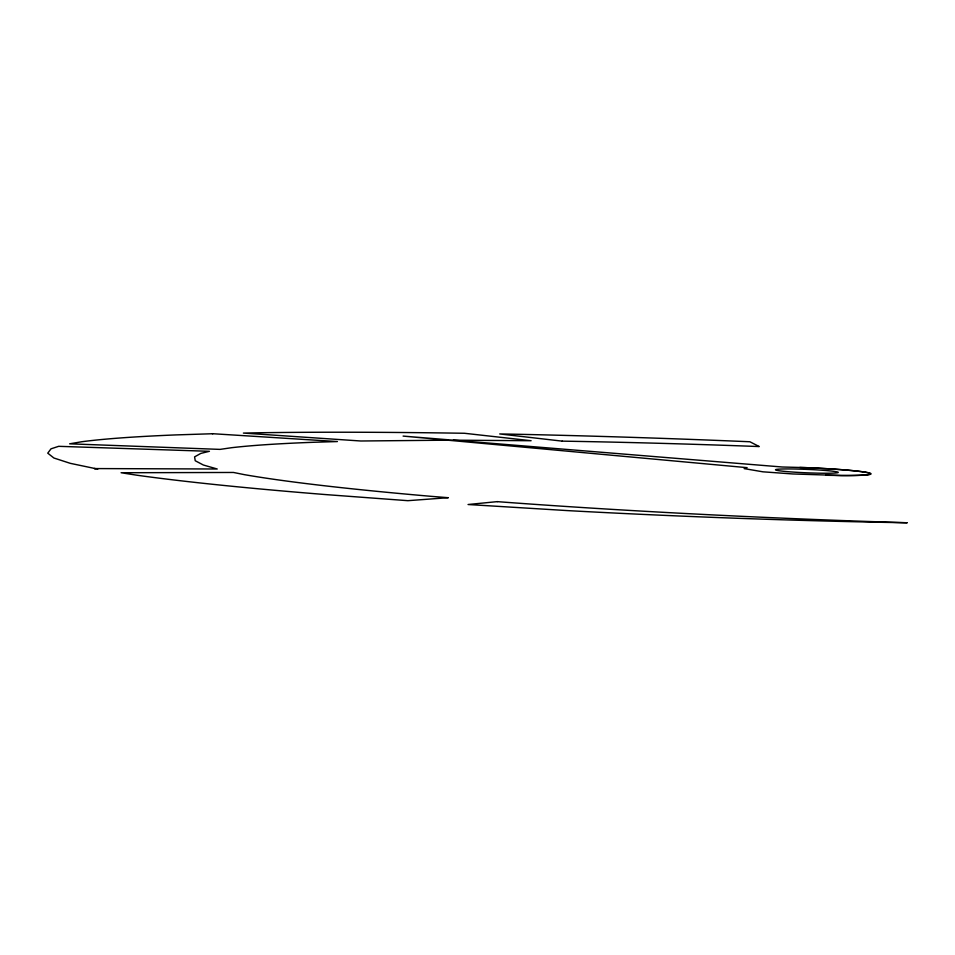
<?xml version="1.0" encoding="UTF-8"?>
<svg xmlns="http://www.w3.org/2000/svg" width="955" height="955" viewBox="0 0 955 955"><rect width="100%" height="100%" fill="white"/><g stroke="black" fill="none" stroke-linecap="round" stroke-linejoin="round"><path stroke-width="1.43" d="M212.858 433.725L175.72 434.919A664.012 38.284 2.2 0 0 81.915 441.723L69.631 443.824L220.044 449.387L231.528 447.716A605.028 35.323 2.4 0 1 314.016 442.261L337.413 441.556L212.308 433.689M447.692 440.183L360.799 440.995L243.394 433.081L260.822 432.734A664.012 38.284 2.2 0 1 464.428 433.272L531.111 440.721L453.315 440.183M825.609 475.256L841.94 475.542A63.46 3.474 2.4 0 0 868 472.641A63.46 3.474 2.4 0 0 804.946 467.604L782.181 466.995L403.094 436.089L747.108 467.663L744.16 468.607L762.902 471.818L792.865 473.967L840.985 475.506A63.185 3.462 2.4 0 0 867.403 472.641A63.185 3.462 2.4 0 0 804.886 467.616L799.813 467.461M97.816 469.108L94.354 468.571L217.227 469.001L203.355 465.013L195.226 460.74L194.593 456.872L200.848 453.398L209.42 451.309L58.673 446.319L51.009 448.826L47.75 453.159L53.886 458.006L70.312 463.342L95.249 468.571M497.233 501.638L468.057 504.515L567.115 510.579A562.937 33.962 2.3 0 0 907.25 522.755A605.028 35.323 2.4 0 1 499.274 501.793L497.233 501.638M448.134 497.698L407.881 500.683L325.213 494.547A664.012 38.284 2.2 0 1 136.971 475.22L121.082 472.737L233.509 472.462L244.229 474.623A605.028 35.323 2.4 0 0 431.6 496.373L448.134 497.698M562.197 441.138L499.716 433.94L519.83 434.322A664.012 38.284 2.2 0 1 749.89 441.759L759.225 446.558A605.028 35.323 2.4 0 0 562.197 441.138M804.194 469.275L796.303 469.036A31.408 1.719 2.4 0 0 776.236 470.194A31.408 1.719 2.4 0 0 809.553 472.928L817.659 473.155A31.408 1.719 2.4 0 0 837.535 471.997A31.408 1.719 2.4 0 0 804.194 469.275"/></g></svg>
